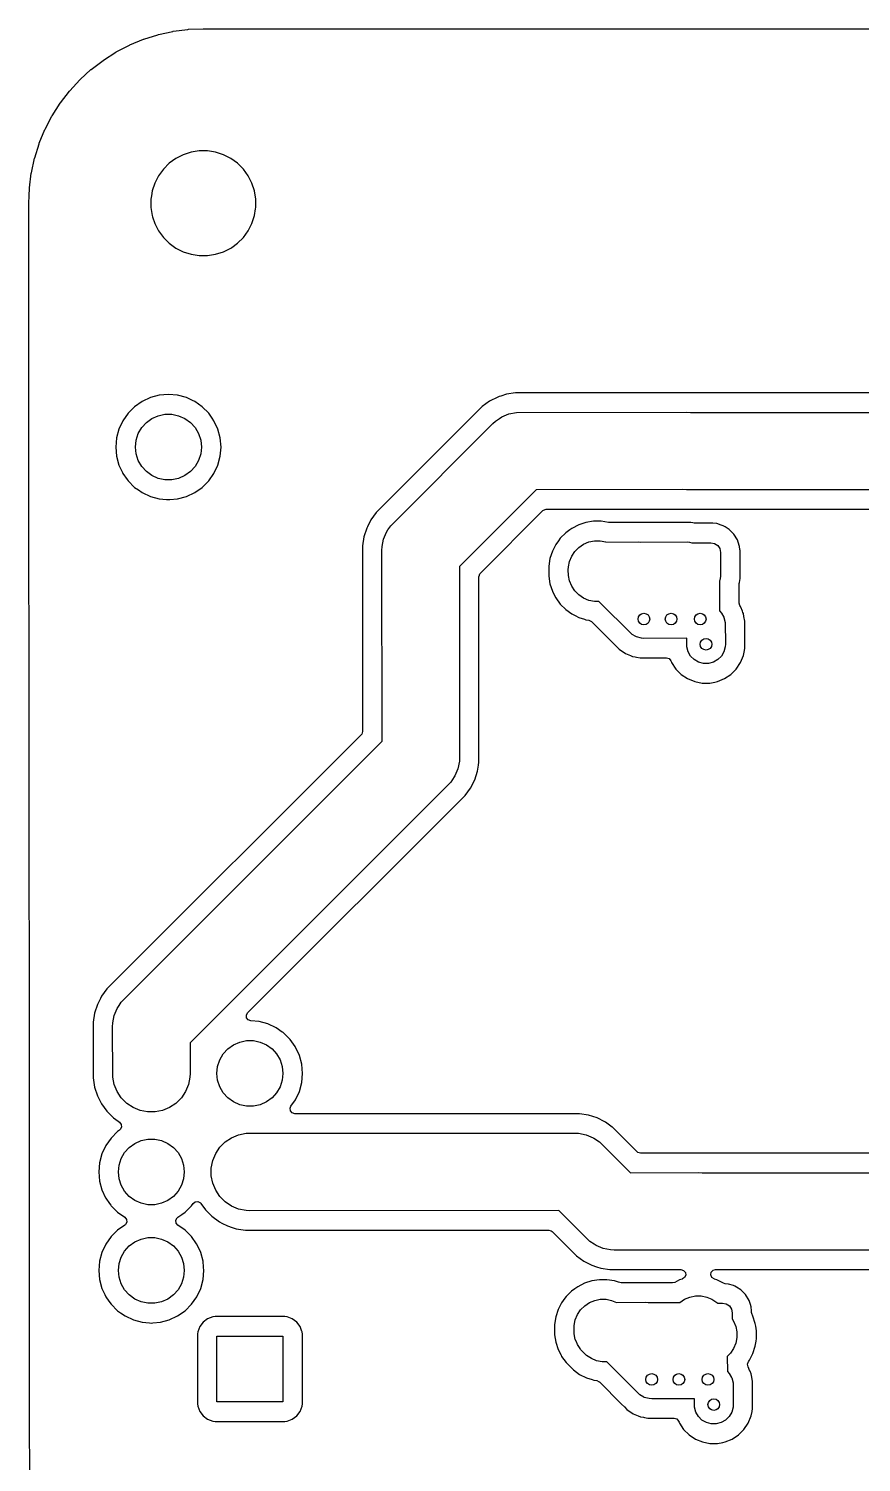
# Model space of a CAD drawing. Extents: x 40 to 347, y -158 to -43.
# Drawn here: x 203.1 to 224.55, y -138.61 to -101.65 of the extents above; entities that cross this region are included whole.
import ezdxf

# ---------------------------------------------------------------- set-up
doc = ezdxf.new("R2010")
doc.units = 0
doc.layers.add('BLACK', color=7, linetype='CONTINUOUS')

msp = doc.modelspace()

# ---------------------------------------------------------------- linework, layer by layer
at = {"layer": 'BLACK', "linetype": 'CONTINUOUS'}
for p, q in [((205.703412, -102.070003), (206.056095, -101.923917)), ((206.056095, -101.923917), (206.066227, -101.92023)), ((206.066227, -101.92023), (206.430295, -101.80544)), ((206.430295, -101.80544), (206.440709, -101.802649)), ((206.440709, -101.802649), (206.813405, -101.720025)), ((206.813405, -101.720025), (206.824025, -101.718152)), ((206.824025, -101.718152), (207.202495, -101.668326)), ((207.202495, -101.668326), (207.213227, -101.667386)), ((207.213227, -101.667386), (207.597304, -101.650617)), ((207.597304, -101.650617), (207.602681, -101.6505)), ((207.602681, -101.6505), (342.490236, -101.686013)), ((205.023744, -102.461325), (205.3457, -102.256217)), ((205.3457, -102.256217), (205.355045, -102.250822)), ((205.355045, -102.250822), (205.693638, -102.074561)), ((205.693638, -102.074561), (205.703412, -102.070003)), ((204.422352, -102.964726), (204.703791, -102.706834)), ((204.703791, -102.706834), (204.71206, -102.699896)), ((204.71206, -102.699896), (205.014905, -102.467515)), ((205.014905, -102.467515), (205.023744, -102.461325)), ((204.156834, -103.253791), (204.414726, -102.972352)), ((204.414726, -102.972352), (204.422352, -102.964726)), ((203.917515, -103.564905), (204.149896, -103.26206)), ((204.149896, -103.26206), (204.156834, -103.253791)), ((203.706217, -103.8957), (203.911325, -103.573744)), ((203.911325, -103.573744), (203.917515, -103.564905)), ((203.524561, -104.243638), (203.700822, -103.905045)), ((203.700822, -103.905045), (203.706217, -103.8957)), ((203.373917, -104.606095), (203.520003, -104.253412)), ((203.520003, -104.253412), (203.524561, -104.243638)), ((203.25544, -104.980295), (203.37023, -104.616227)), ((203.37023, -104.616227), (203.373917, -104.606095)), ((207.081585, -104.898444), (206.892179, -104.994951)), ((207.28376, -104.832753), (207.081585, -104.898444)), ((207.445042, -104.807208), (207.28376, -104.832753)), ((207.493713, -104.7995), (207.445042, -104.807208)), ((207.706287, -104.7995), (207.493713, -104.7995)), ((207.754957, -104.807208), (207.706287, -104.7995)), ((207.91624, -104.832753), (207.754957, -104.807208)), ((207.916241, -104.832753), (207.91624, -104.832753)), ((207.916243, -104.832754), (207.916241, -104.832753)), ((208.118412, -104.898443), (207.916243, -104.832754)), ((208.118413, -104.898443), (208.118412, -104.898443)), ((208.118414, -104.898444), (208.118413, -104.898443)), ((208.30782, -104.994951), (208.118414, -104.898444)), ((203.170025, -105.363405), (203.252649, -104.990709)), ((203.252649, -104.990709), (203.25544, -104.980295)), ((206.56989, -105.270213), (206.444951, -105.442179)), ((206.720213, -105.11989), (206.56989, -105.270213)), ((206.892179, -104.994951), (206.720213, -105.11989)), ((208.479786, -105.11989), (208.30782, -104.994951)), ((208.630109, -105.270213), (208.479786, -105.11989)), ((208.755048, -105.442179), (208.630109, -105.270213)), ((203.118326, -105.752495), (203.168152, -105.374025)), ((203.168152, -105.374025), (203.170025, -105.363405)), ((206.348444, -105.631585), (206.282753, -105.83376)), ((206.444951, -105.442179), (206.348444, -105.631585)), ((208.755049, -105.442181), (208.755048, -105.442179)), ((208.755051, -105.442184), (208.755049, -105.442181)), ((208.851557, -105.631588), (208.755051, -105.442184)), ((208.917246, -105.833757), (208.851557, -105.631588)), ((203.10062, -106.147245), (203.108881, -105.958034)), ((203.108881, -105.958034), (203.117386, -105.763226)), ((203.117386, -105.763226), (203.118326, -105.752495)), ((206.26307, -105.958034), (206.2495, -106.043713)), ((206.2495, -106.043713), (206.2495, -106.256287)), ((206.282753, -105.83376), (206.26307, -105.958034)), ((208.9505, -106.043713), (208.917246, -105.833757)), ((208.9505, -106.256287), (208.9505, -106.043713)), ((203.100502, -106.152744), (203.10062, -106.147245)), ((203.10058, -106.256287), (203.100502, -106.152744)), ((203.105255, -112.435), (203.10058, -106.256287)), ((206.2495, -106.256287), (206.282754, -106.466243)), ((208.917246, -106.466243), (208.944872, -106.291821)), ((208.944872, -106.291821), (208.9505, -106.256287)), ((206.282754, -106.466243), (206.294298, -106.501773)), ((206.294298, -106.501773), (206.348444, -106.668414)), ((206.348444, -106.668414), (206.444951, -106.85782)), ((208.755051, -106.857816), (208.851557, -106.668412)), ((208.851557, -106.668412), (208.917246, -106.466243)), ((206.444951, -106.85782), (206.56989, -107.029786)), ((206.56989, -107.029786), (206.720213, -107.180109)), ((208.479792, -107.180104), (208.630104, -107.029792)), ((208.630104, -107.029792), (208.630106, -107.029788)), ((208.630106, -107.029788), (208.630109, -107.029786)), ((208.630109, -107.029786), (208.755048, -106.85782)), ((208.755047, -106.85782), (208.755051, -106.857816)), ((208.755048, -106.85782), (208.755047, -106.85782)), ((206.720213, -107.180109), (206.892179, -107.305048)), ((206.892179, -107.305048), (206.892181, -107.305049)), ((206.892181, -107.305049), (206.892184, -107.305051)), ((206.892184, -107.305051), (207.081588, -107.401557)), ((207.081588, -107.401557), (207.283757, -107.467246)), ((207.283757, -107.467246), (207.493713, -107.5005)), ((207.493713, -107.5005), (207.493714, -107.5005)), ((207.493714, -107.5005), (207.706286, -107.5005)), ((207.706286, -107.5005), (207.706287, -107.5005)), ((207.706287, -107.5005), (207.916243, -107.467246)), ((207.916243, -107.467246), (208.118412, -107.401557)), ((208.118412, -107.401557), (208.307816, -107.305051)), ((208.307816, -107.305051), (208.329789, -107.289086)), ((208.329789, -107.289086), (208.479786, -107.180109)), ((208.479786, -107.180109), (208.479788, -107.180106)), ((208.479788, -107.180106), (208.479792, -107.180104)), ((206.236335, -111.161098), (206.022171, -111.260964)), ((206.236344, -111.161094), (206.236335, -111.161098)), ((206.464586, -111.099938), (206.236344, -111.161094)), ((206.464596, -111.099936), (206.464586, -111.099938)), ((206.699999, -111.079341), (206.464596, -111.099936)), ((206.700001, -111.079341), (206.699999, -111.079341)), ((206.935403, -111.099936), (206.700001, -111.079341)), ((206.935413, -111.099938), (206.935403, -111.099936)), ((207.163655, -111.161094), (206.935413, -111.099938)), ((207.163659, -111.161096), (207.163655, -111.161094)), ((207.163663, -111.161097), (207.163659, -111.161096)), ((207.319122, -111.233589), (207.163663, -111.161097)), ((207.37783, -111.260965), (207.319122, -111.233589)), ((215.186507, -111.146932), (214.976065, -111.254157)), ((215.186513, -111.146929), (215.186507, -111.146932)), ((215.223227, -111.135001), (215.186513, -111.146929)), ((215.223228, -111.135001), (215.223227, -111.135001)), ((215.260234, -111.122976), (215.223228, -111.135001)), ((215.411131, -111.073946), (215.260234, -111.122976)), ((215.644403, -111.037), (215.411131, -111.073946)), ((240.640434, -111.037), (215.644403, -111.037)), ((205.661505, -111.563597), (205.525965, -111.757169)), ((205.828597, -111.396505), (205.661505, -111.563597)), ((206.022169, -111.260965), (205.828597, -111.396505)), ((206.022171, -111.260964), (206.022169, -111.260965)), ((206.437336, -111.626602), (206.611151, -111.589656)), ((206.611151, -111.589656), (206.788849, -111.589656)), ((206.788849, -111.589656), (206.962664, -111.626602)), ((207.377834, -111.260967), (207.37783, -111.260965)), ((207.571395, -111.396501), (207.377834, -111.260967)), ((207.571402, -111.396506), (207.571395, -111.396501)), ((207.738494, -111.563597), (207.571402, -111.396506)), ((207.828045, -111.691489), (207.738494, -111.563597)), ((214.784988, -111.392984), (212.055484, -114.122488)), ((214.976065, -111.254157), (214.784988, -111.392984)), ((215.291103, -111.655579), (215.472215, -111.58056)), ((215.472215, -111.58056), (215.664483, -111.542315)), ((215.664483, -111.542315), (220.05, -111.5375)), ((220.05, -111.5375), (220.147121, -111.54227)), ((220.147121, -111.54227), (240.886614, -111.537593)), ((205.426094, -111.971344), (205.364938, -112.199586)), ((205.426098, -111.971335), (205.426094, -111.971344)), ((205.525964, -111.757171), (205.426098, -111.971335)), ((205.525965, -111.757169), (205.525964, -111.757171)), ((205.923486, -112.089274), (206.012336, -111.935383)), ((206.012336, -111.935383), (206.131239, -111.803327)), ((206.131239, -111.803327), (206.275, -111.698878)), ((206.275, -111.698878), (206.437336, -111.626602)), ((206.962664, -111.626602), (207.125, -111.698878)), ((207.125, -111.698878), (207.268761, -111.803327)), ((207.268761, -111.803327), (207.387664, -111.935383)), ((207.387664, -111.935383), (207.476514, -112.089274)), ((207.874035, -111.757171), (207.828045, -111.691489)), ((207.973903, -111.971337), (207.874035, -111.757171)), ((208.035063, -112.199592), (207.973903, -111.971337)), ((212.426989, -114.465606), (215.055393, -111.830393)), ((215.055393, -111.830393), (215.128106, -111.76449)), ((215.128106, -111.76449), (215.227531, -111.698057)), ((215.227531, -111.698057), (215.291103, -111.655579)), ((205.364936, -112.199596), (205.344341, -112.434999)), ((205.364938, -112.199586), (205.364936, -112.199596)), ((205.85, -112.435), (205.868575, -112.258275)), ((205.868575, -112.258275), (205.923486, -112.089274)), ((207.476514, -112.089274), (207.531425, -112.258275)), ((207.531425, -112.258275), (207.55, -112.435)), ((208.055659, -112.435), (208.035063, -112.199592)), ((203.11756, -128.698097), (203.105255, -112.435)), ((205.344341, -112.434999), (205.344341, -112.435)), ((205.344341, -112.435), (205.364936, -112.670403)), ((205.364936, -112.670403), (205.364938, -112.670413)), ((205.364938, -112.670413), (205.426094, -112.898655)), ((205.868575, -112.611725), (205.85, -112.435)), ((205.923486, -112.780726), (205.868575, -112.611725)), ((207.531425, -112.611725), (207.476514, -112.780726)), ((207.55, -112.435), (207.531425, -112.611725)), ((207.973903, -112.898663), (208.035063, -112.670408)), ((208.035063, -112.670408), (208.055659, -112.435)), ((205.426094, -112.898655), (205.426096, -112.898659)), ((205.426096, -112.898659), (205.426097, -112.898663)), ((205.426097, -112.898663), (205.513959, -113.087084)), ((206.012336, -112.934617), (205.923486, -112.780726)), ((206.131239, -113.066673), (206.012336, -112.934617)), ((206.275, -113.171122), (206.131239, -113.066673)), ((207.268761, -113.066673), (207.125, -113.171122)), ((207.387664, -112.934617), (207.268761, -113.066673)), ((207.476514, -112.780726), (207.387664, -112.934617)), ((207.874035, -113.11283), (207.973903, -112.898663)), ((205.513959, -113.087084), (205.525965, -113.11283)), ((205.525965, -113.11283), (205.525967, -113.112834)), ((205.525967, -113.112834), (205.634281, -113.267521)), ((205.634281, -113.267521), (205.661505, -113.306401)), ((205.661505, -113.306401), (205.828599, -113.473495)), ((206.437336, -113.243398), (206.275, -113.171122)), ((206.611151, -113.280344), (206.437336, -113.243398)), ((206.788849, -113.280344), (206.611151, -113.280344)), ((206.962664, -113.243398), (206.788849, -113.280344)), ((207.125, -113.171122), (206.962664, -113.243398)), ((207.571401, -113.473495), (207.738495, -113.306401)), ((207.738495, -113.306401), (207.874035, -113.11283)), ((205.828599, -113.473495), (205.925384, -113.541265)), ((205.925384, -113.541265), (206.022165, -113.609032)), ((206.022165, -113.609032), (206.022167, -113.609033)), ((206.022167, -113.609033), (206.02217, -113.609035)), ((206.02217, -113.609035), (206.236337, -113.708903)), ((206.236337, -113.708903), (206.464592, -113.770063)), ((206.464592, -113.770063), (206.652918, -113.786539)), ((206.652918, -113.786539), (206.699999, -113.790659)), ((206.699999, -113.790659), (206.7, -113.790659)), ((206.7, -113.790659), (206.700001, -113.790659)), ((206.700001, -113.790659), (206.739234, -113.787226)), ((206.739234, -113.787226), (206.935408, -113.770063)), ((206.935408, -113.770063), (207.163663, -113.708903)), ((207.163663, -113.708903), (207.37783, -113.609035)), ((207.37783, -113.609035), (207.571401, -113.473495)), ((216.171296, -113.537051), (214.195641, -115.517824)), ((219.956268, -113.532895), (216.171296, -113.537051)), ((220.05, -113.5375), (219.956268, -113.532895)), ((241.398017, -113.532685), (220.05, -113.5375)), ((212.055484, -114.122488), (211.916657, -114.313565)), ((214.736819, -115.685208), (216.347708, -114.074319)), ((216.347708, -114.074319), (216.409031, -114.040834)), ((216.409031, -114.040834), (216.435389, -114.038)), ((216.435389, -114.038), (219.931908, -114.038)), ((219.931908, -114.038), (227.745111, -114.038)), ((211.809433, -114.524003), (211.736446, -114.748631)), ((211.827805, -114.487949), (211.809433, -114.524003)), ((211.916657, -114.313565), (211.827805, -114.487949)), ((212.355479, -114.57263), (212.426989, -114.465606)), ((217.094594, -114.530476), (217.037905, -114.571664)), ((217.26997, -114.441117), (217.094594, -114.530476)), ((217.457173, -114.38029), (217.26997, -114.441117)), ((217.651578, -114.3495), (217.457173, -114.38029)), ((217.651583, -114.3495), (217.651578, -114.3495)), ((217.848417, -114.3495), (217.651583, -114.3495)), ((217.848422, -114.3495), (217.848417, -114.3495)), ((218.036088, -114.379223), (217.848422, -114.3495)), ((218.055486, -114.38075), (218.036088, -114.379223)), ((218.898541, -114.38075), (218.055486, -114.38075)), ((220.161041, -114.38075), (218.898541, -114.38075)), ((220.161042, -114.38075), (220.161041, -114.38075)), ((220.206725, -114.389837), (220.161042, -114.38075)), ((220.243324, -114.397117), (220.206725, -114.389837)), ((220.267515, -114.3995), (220.243324, -114.397117)), ((220.725009, -114.3995), (220.267515, -114.3995)), ((220.725016, -114.3995), (220.725009, -114.3995)), ((220.827795, -114.41), (220.725016, -114.3995)), ((220.827797, -114.410001), (220.827795, -114.41)), ((220.941133, -114.447557), (220.827797, -114.410001)), ((220.994331, -114.465185), (220.941133, -114.447557)), ((220.994336, -114.465187), (220.994331, -114.465185)), ((221.043308, -114.495393), (220.994336, -114.465187)), ((221.143656, -114.557288), (221.043308, -114.495393)), ((221.267712, -114.681344), (221.143656, -114.557288)), ((211.736446, -114.748631), (211.6995, -114.981902)), ((212.204815, -115.001983), (212.24306, -114.809715)), ((212.24306, -114.809715), (212.318079, -114.628603)), ((212.318079, -114.628603), (212.355479, -114.57263)), ((216.749205, -114.849998), (216.680476, -114.944594)), ((216.796172, -114.785354), (216.749205, -114.849998)), ((216.796174, -114.785352), (216.796172, -114.785354)), ((216.935351, -114.646174), (216.796174, -114.785351)), ((216.796174, -114.785351), (216.796174, -114.785352)), ((216.935352, -114.646174), (216.935351, -114.646174)), ((216.935354, -114.646172), (216.935352, -114.646174)), ((217.037905, -114.571664), (216.935354, -114.646172)), ((217.396452, -114.938559), (217.532286, -114.882295)), ((217.532286, -114.882295), (217.676487, -114.853611)), ((217.676487, -114.853611), (217.823513, -114.853611)), ((217.823513, -114.853611), (217.967714, -114.882295)), ((217.967714, -114.882295), (217.972851, -114.884422)), ((217.972851, -114.884422), (218.8, -114.88125)), ((218.8, -114.88125), (218.859147, -114.885127)), ((218.859147, -114.885127), (220.0625, -114.88125)), ((220.0625, -114.88125), (220.127763, -114.885528)), ((220.127763, -114.885528), (220.181774, -114.9)), ((220.181774, -114.9), (220.675, -114.9)), ((220.675, -114.9), (220.770671, -114.91903)), ((220.770671, -114.91903), (220.851777, -114.973223)), ((221.359814, -114.830666), (221.267712, -114.681344)), ((221.405989, -114.970012), (221.359814, -114.830666)), ((211.6995, -114.981902), (211.6995, -119.76503)), ((212.2, -115.1), (212.204815, -115.001983)), ((212.204357, -120.019627), (212.2, -115.1)), ((216.591117, -115.11997), (216.53029, -115.307173)), ((216.680476, -114.944594), (216.591117, -115.11997)), ((217.032295, -115.382286), (217.088559, -115.246452)), ((217.088559, -115.246452), (217.170242, -115.124205)), ((217.170242, -115.124205), (217.274205, -115.020242)), ((217.274205, -115.020242), (217.396452, -114.938559)), ((220.851777, -114.973223), (220.90597, -115.054329)), ((220.90597, -115.054329), (220.925, -115.15)), ((220.925, -115.15), (220.925, -115.775)), ((221.414998, -114.9972), (221.405989, -114.970012)), ((221.414999, -114.997203), (221.414998, -114.9972)), ((221.422981, -115.075347), (221.414999, -114.997203)), ((221.425499, -115.099992), (221.422981, -115.075347)), ((221.4255, -115.825009), (221.425499, -115.099992)), ((214.195641, -115.517824), (214.2, -120.437919)), ((216.53029, -115.307173), (216.4995, -115.501577)), ((216.4995, -115.501577), (216.4995, -115.767172)), ((217, -115.6), (217.003611, -115.526487)), ((217.003611, -115.742263), (217, -115.6)), ((217.003611, -115.526487), (217.032295, -115.382286)), ((214.7005, -115.772889), (214.702179, -115.767172)), ((214.7005, -120.556016), (214.7005, -115.772889)), ((214.702179, -115.767172), (214.720185, -115.70585)), ((214.720185, -115.70585), (214.736819, -115.685208)), ((216.4995, -115.767172), (216.53029, -115.961576)), ((216.53029, -115.961576), (216.591117, -116.148779)), ((217.032295, -115.886464), (217.003611, -115.742263)), ((217.088559, -116.022298), (217.032295, -115.886464)), ((217.170242, -116.144545), (217.088559, -116.022298)), ((220.90597, -115.870671), (220.896536, -115.884789)), ((220.896536, -115.884789), (220.899268, -116.661042)), ((220.925, -115.775), (220.90597, -115.870671)), ((221.4005, -115.991561), (221.406794, -115.952557)), ((221.4005, -116.453145), (221.4005, -115.991561)), ((221.406794, -115.952557), (221.414999, -115.927797)), ((221.414999, -115.927797), (221.4255, -115.825009)), ((216.591117, -116.148779), (216.675797, -116.314972)), ((216.675797, -116.314972), (216.680476, -116.324155)), ((216.680476, -116.324155), (216.796172, -116.483396)), ((217.274205, -116.248508), (217.170242, -116.144545)), ((217.396452, -116.330191), (217.274205, -116.248508)), ((217.532286, -116.386455), (217.396452, -116.330191)), ((217.676487, -116.415139), (217.532286, -116.386455)), ((216.796172, -116.483396), (216.935354, -116.622578)), ((216.935354, -116.622578), (217.094595, -116.738274)), ((217.094595, -116.738274), (217.177455, -116.780493)), ((217.791195, -116.415139), (217.676487, -116.415139)), ((218.645412, -117.26522), (217.791195, -116.415139)), ((220.899268, -116.661042), (220.903553, -116.665197)), ((220.903553, -116.665197), (220.946668, -116.71436)), ((220.946668, -116.71436), (220.946677, -116.714369)), ((220.946677, -116.714369), (221.008093, -116.820745)), ((221.40052, -116.455357), (221.4005, -116.453145)), ((221.421396, -116.522034), (221.40052, -116.455357)), ((221.436632, -116.544836), (221.421396, -116.522034)), ((221.44271, -116.55951), (221.436632, -116.544836)), ((221.485577, -116.662999), (221.44271, -116.55951)), ((221.499966, -116.697737), (221.485577, -116.662999)), ((221.512051, -116.726914), (221.499966, -116.697737)), ((221.527043, -116.802284), (221.512051, -116.726914)), ((217.177455, -116.780493), (217.26997, -116.827632)), ((217.26997, -116.827632), (217.269972, -116.827632)), ((217.269972, -116.827632), (217.269975, -116.827634)), ((217.269975, -116.827634), (217.415684, -116.874978)), ((217.415684, -116.874978), (217.457174, -116.888459)), ((217.457174, -116.888459), (217.533364, -116.900526)), ((217.533364, -116.900526), (217.596499, -116.930455)), ((217.596499, -116.930455), (217.601647, -116.935317)), ((217.601647, -116.935317), (218.17286, -117.506531)), ((221.008093, -116.820745), (221.01194, -116.827408)), ((221.01194, -116.827408), (221.045723, -116.953487)), ((221.045723, -116.953487), (221.045723, -116.953619)), ((221.045723, -116.953619), (221.05, -117.51875)), ((221.527043, -116.802285), (221.527043, -116.802284)), ((221.5505, -116.920206), (221.527043, -116.802285)), ((221.5505, -117.617293), (221.5505, -116.920206)), ((218.17286, -117.506531), (218.172861, -117.506532)), ((218.172861, -117.506532), (218.243321, -117.576992)), ((218.645619, -117.265427), (218.645412, -117.26522)), ((218.7422, -117.321188), (218.645619, -117.265427)), ((218.758658, -117.33069), (218.7422, -117.321188)), ((218.884737, -117.364473), (218.758658, -117.33069)), ((218.884752, -117.364473), (218.884737, -117.364473)), ((218.95, -117.36875), (218.884752, -117.364473)), ((220.052625, -117.365636), (218.95, -117.36875)), ((220.054278, -117.584013), (220.052625, -117.365636)), ((218.243321, -117.576992), (218.312219, -117.64589)), ((218.312219, -117.64589), (218.476079, -117.755378)), ((218.476079, -117.755378), (218.476092, -117.755385)), ((218.476092, -117.755385), (218.604833, -117.808711)), ((218.604833, -117.808711), (218.655786, -117.829816)), ((218.655786, -117.829816), (218.658164, -117.830801)), ((218.658164, -117.830801), (218.727481, -117.844589)), ((218.727481, -117.844589), (218.758475, -117.850754)), ((218.758475, -117.850754), (218.851456, -117.86925)), ((218.851456, -117.86925), (218.851459, -117.86925)), ((218.851459, -117.86925), (218.85146, -117.86925)), ((218.85146, -117.86925), (219.04854, -117.86925)), ((219.04854, -117.86925), (219.529395, -117.86925)), ((219.529395, -117.86925), (219.596434, -117.888935)), ((220.08806, -117.710092), (220.054278, -117.584013)), ((220.153323, -117.823131), (220.08806, -117.710092)), ((220.245619, -117.915427), (220.153323, -117.823131)), ((220.946677, -117.823131), (220.854381, -117.915427)), ((221.01194, -117.710092), (220.946677, -117.823131)), ((221.045722, -117.584013), (221.01194, -117.710092)), ((221.05, -117.51875), (221.045722, -117.584013)), ((221.436632, -117.992664), (221.512051, -117.810585)), ((221.512051, -117.810585), (221.537884, -117.680714)), ((221.537884, -117.680714), (221.5505, -117.617293)), ((219.596434, -117.888935), (219.642189, -117.941739)), ((219.642189, -117.941739), (219.643939, -117.945759)), ((219.643939, -117.945759), (219.659756, -117.983943)), ((219.659756, -117.983943), (219.663367, -117.992662)), ((219.663367, -117.992662), (219.663371, -117.992669)), ((219.663371, -117.992669), (219.77286, -118.156532)), ((219.77286, -118.156532), (219.912214, -118.295886)), ((220.358658, -117.98069), (220.245619, -117.915427)), ((220.484737, -118.014472), (220.358658, -117.98069)), ((220.615263, -118.014472), (220.484737, -118.014472)), ((220.741342, -117.98069), (220.615263, -118.014472)), ((220.854381, -117.915427), (220.741342, -117.98069)), ((221.187782, -118.295889), (221.327139, -118.156532)), ((221.327139, -118.156532), (221.436632, -117.992664)), ((219.912214, -118.295886), (219.912218, -118.295889)), ((219.912218, -118.295889), (220.076079, -118.405378)), ((220.076079, -118.405378), (220.076092, -118.405385)), ((220.076092, -118.405385), (220.25816, -118.480799)), ((220.25816, -118.480799), (220.258165, -118.480801)), ((220.258165, -118.480801), (220.258169, -118.480801)), ((220.258169, -118.480801), (220.25817, -118.480802)), ((220.25817, -118.480802), (220.451456, -118.51925)), ((220.451456, -118.51925), (220.451459, -118.51925)), ((220.451459, -118.51925), (220.648543, -118.51925)), ((220.648543, -118.51925), (220.778582, -118.493382)), ((220.778582, -118.493382), (220.841835, -118.480801)), ((220.841835, -118.480801), (221.023914, -118.405382)), ((221.023914, -118.405382), (221.187782, -118.295889)), ((211.663181, -119.852711), (205.115485, -126.400406)), ((205.486989, -126.743525), (212.204357, -120.019627)), ((211.679815, -119.832069), (211.663181, -119.852711)), ((211.6995, -119.76503), (211.679815, -119.832069)), ((214.2, -120.437919), (214.195185, -120.535936)), ((214.15694, -120.728204), (214.081921, -120.909316)), ((214.195185, -120.535936), (214.15694, -120.728204)), ((214.590568, -121.013911), (214.663553, -120.789288)), ((214.663553, -120.789288), (214.687832, -120.635994)), ((214.687832, -120.635994), (214.7005, -120.556016)), ((213.97301, -121.072313), (207.257091, -127.794759)), ((214.063775, -120.936473), (213.97301, -121.072313)), ((214.081921, -120.909316), (214.063775, -120.936473)), ((214.483343, -121.224353), (214.590568, -121.013911)), ((208.744905, -127.015039), (214.344517, -121.415429)), ((214.344517, -121.415429), (214.483343, -121.224353)), ((204.946588, -126.650499), (204.869433, -126.801922)), ((204.976657, -126.591484), (204.946588, -126.650499)), ((205.115484, -126.400407), (204.976657, -126.591484)), ((205.115485, -126.400406), (205.115484, -126.400407)), ((205.430143, -126.828603), (205.486989, -126.743525)), ((204.796446, -127.02655), (204.7595, -127.259821)), ((204.869433, -126.801922), (204.796446, -127.02655)), ((205.264815, -127.279902), (205.30306, -127.087634)), ((205.30306, -127.087634), (205.378079, -126.906522)), ((205.378079, -126.906522), (205.430143, -126.828603)), ((208.711855, -127.07444), (208.744905, -127.015039)), ((208.715733, -127.144202), (208.711855, -127.07444)), ((204.7595, -127.259821), (204.7595, -128.698097)), ((205.26, -127.377919), (205.264815, -127.279902)), ((205.264815, -128.678017), (205.26, -127.377919)), ((208.756711, -127.200793), (208.715733, -127.144202)), ((208.82178, -127.226246), (208.756711, -127.200793)), ((209.035403, -127.244936), (208.82178, -127.226246)), ((209.035413, -127.244938), (209.035403, -127.244936)), ((209.263655, -127.306094), (209.035413, -127.244938)), ((209.263659, -127.306096), (209.263655, -127.306094)), ((209.263663, -127.306097), (209.263659, -127.306096)), ((209.47783, -127.405965), (209.263663, -127.306097)), ((209.477834, -127.405967), (209.47783, -127.405965)), ((209.632521, -127.514281), (209.477834, -127.405967)), ((207.257091, -127.794759), (207.26, -128.58)), ((208.231239, -127.948327), (208.375, -127.843878)), ((208.375, -127.843878), (208.537336, -127.771602)), ((208.537336, -127.771602), (208.711151, -127.734656)), ((208.711151, -127.734656), (208.888849, -127.734656)), ((208.888849, -127.734656), (209.062664, -127.771602)), ((209.062664, -127.771602), (209.225, -127.843878)), ((209.225, -127.843878), (209.368761, -127.948327)), ((209.654344, -127.529562), (209.632521, -127.514281)), ((209.671395, -127.541501), (209.654344, -127.529562)), ((209.671402, -127.541506), (209.671395, -127.541501)), ((209.838494, -127.708597), (209.671402, -127.541506)), ((209.965673, -127.890228), (209.838494, -127.708597)), ((207.968575, -128.403275), (208.023486, -128.234274)), ((208.023486, -128.234274), (208.112336, -128.080383)), ((208.112336, -128.080383), (208.231239, -127.948327)), ((209.368761, -127.948327), (209.487664, -128.080383)), ((209.487664, -128.080383), (209.576514, -128.234274)), ((209.576514, -128.234274), (209.631425, -128.403275)), ((209.974035, -127.902171), (209.965673, -127.890228)), ((210.073903, -128.116337), (209.974035, -127.902171)), ((210.135063, -128.344592), (210.073903, -128.116337)), ((207.26, -128.58), (207.255185, -128.678017)), ((207.95, -128.58), (207.968575, -128.403275)), ((207.968575, -128.756725), (207.95, -128.58)), ((209.631425, -128.403275), (209.65, -128.58)), ((209.65, -128.58), (209.631425, -128.756725)), ((210.155659, -128.58), (210.135063, -128.344592)), ((210.135063, -128.815408), (210.155659, -128.58)), ((203.123915, -137.09787), (203.11756, -128.698097)), ((204.7595, -128.698097), (204.796446, -128.931368)), ((204.796446, -128.931368), (204.869433, -129.155996)), ((205.30306, -128.870285), (205.264815, -128.678017)), ((205.378079, -129.051397), (205.30306, -128.870285)), ((207.21694, -128.870285), (207.141921, -129.051397)), ((207.255185, -128.678017), (207.21694, -128.870285)), ((208.023486, -128.925726), (207.968575, -128.756725)), ((208.112336, -129.079617), (208.023486, -128.925726)), ((209.576514, -128.925726), (209.487664, -129.079617)), ((209.631425, -128.756725), (209.576514, -128.925726)), ((210.073903, -129.043663), (210.135063, -128.815408)), ((204.869433, -129.155996), (204.976657, -129.366433)), ((205.48699, -129.214393), (205.378079, -129.051397)), ((205.625607, -129.35301), (205.48699, -129.214393)), ((207.03301, -129.214393), (206.894393, -129.35301)), ((207.141921, -129.051397), (207.03301, -129.214393)), ((208.231239, -129.211673), (208.112336, -129.079617)), ((208.375, -129.316122), (208.231239, -129.211673)), ((208.537336, -129.388398), (208.375, -129.316122)), ((209.225, -129.316122), (209.062664, -129.388398)), ((209.368761, -129.211673), (209.225, -129.316122)), ((209.487664, -129.079617), (209.368761, -129.211673)), ((209.857418, -129.424377), (209.974032, -129.257834)), ((209.974031, -129.257834), (209.974035, -129.25783)), ((209.974032, -129.257834), (209.974031, -129.257834)), ((209.974035, -129.25783), (210.073903, -129.043663)), ((204.976657, -129.366433), (205.115483, -129.55751)), ((205.115483, -129.55751), (205.28249, -129.724517)), ((205.788603, -129.461921), (205.625607, -129.35301)), ((205.969715, -129.53694), (205.788603, -129.461921)), ((206.161983, -129.575185), (205.969715, -129.53694)), ((206.358017, -129.575185), (206.161983, -129.575185)), ((206.550285, -129.53694), (206.358017, -129.575185)), ((206.731397, -129.461921), (206.550285, -129.53694)), ((206.894393, -129.35301), (206.731397, -129.461921)), ((208.711151, -129.425344), (208.537336, -129.388398)), ((208.888849, -129.425344), (208.711151, -129.425344)), ((209.062664, -129.388398), (208.888849, -129.425344)), ((209.836255, -129.477853), (209.857418, -129.424377)), ((209.846199, -129.547011), (209.836255, -129.477853)), ((209.891954, -129.599815), (209.846199, -129.547011)), ((209.958993, -129.6195), (209.891954, -129.599815)), ((217.288092, -129.6195), (209.958993, -129.6195)), ((217.288097, -129.6195), (217.288092, -129.6195)), ((217.521368, -129.656446), (217.288097, -129.6195)), ((217.745996, -129.729433), (217.521368, -129.656446)), ((205.388594, -130.081508), (205.221505, -130.248597)), ((205.28249, -129.724517), (205.405983, -129.81424)), ((205.442373, -130.043852), (205.388594, -130.081508)), ((205.405983, -129.81424), (205.444135, -129.841959)), ((205.460173, -130.028698), (205.442373, -130.043852)), ((205.444135, -129.841959), (205.4868, -129.897289)), ((205.492779, -129.966903), (205.460173, -130.028698)), ((205.4868, -129.897289), (205.492779, -129.966903)), ((217.944611, -129.830633), (217.745996, -129.729433)), ((217.956434, -129.836657), (217.944611, -129.830633)), ((218.1357, -129.966903), (217.956434, -129.836657)), ((218.147511, -129.975484), (218.1357, -129.966903)), ((218.772708, -130.600681), (218.147511, -129.975484)), ((205.085964, -130.442171), (204.986098, -130.656335)), ((205.085965, -130.442169), (205.085964, -130.442171)), ((205.221505, -130.248597), (205.085965, -130.442169)), ((205.691239, -130.488327), (205.835, -130.383878)), ((205.835, -130.383878), (205.997336, -130.311602)), ((205.997336, -130.311602), (206.171151, -130.274656)), ((206.171151, -130.274656), (206.348849, -130.274656)), ((206.348849, -130.274656), (206.522664, -130.311602)), ((206.522664, -130.311602), (206.685, -130.383878)), ((206.685, -130.383878), (206.828761, -130.488327)), ((208.02699, -130.485607), (208.165607, -130.34699)), ((208.165607, -130.34699), (208.328603, -130.238079)), ((208.328603, -130.238079), (208.509715, -130.16306)), ((208.509715, -130.16306), (208.701983, -130.124815)), ((208.701983, -130.124815), (217.17, -130.12)), ((217.17, -130.12), (217.268017, -130.124815)), ((217.268017, -130.124815), (217.460285, -130.16306)), ((217.460285, -130.16306), (217.641397, -130.238079)), ((217.641397, -130.238079), (217.657138, -130.248597)), ((217.657138, -130.248597), (217.804394, -130.346989)), ((217.804394, -130.346989), (218.605415, -131.141216)), ((204.986094, -130.656344), (204.924938, -130.884586)), ((204.986098, -130.656335), (204.986094, -130.656344)), ((205.428575, -130.943275), (205.483486, -130.774274)), ((205.483486, -130.774274), (205.572336, -130.620383)), ((205.572336, -130.620383), (205.691239, -130.488327)), ((206.828761, -130.488327), (206.947664, -130.620383)), ((206.947664, -130.620383), (207.036514, -130.774274)), ((207.036514, -130.774274), (207.091425, -130.943275)), ((207.84306, -130.829715), (207.918079, -130.648603)), ((207.918079, -130.648603), (208.02699, -130.485607)), ((218.79335, -130.617315), (218.772708, -130.600681)), ((218.860389, -130.637), (218.79335, -130.617315)), ((220.468092, -130.637), (218.860389, -130.637)), ((230.968092, -130.637), (220.468092, -130.637)), ((204.924936, -130.884596), (204.904341, -131.119999)), ((204.904341, -131.119999), (204.904341, -131.12)), ((204.904341, -131.12), (204.924936, -131.355403)), ((204.924938, -130.884586), (204.924936, -130.884596)), ((205.41, -131.12), (205.428575, -130.943275)), ((205.428575, -131.296725), (205.41, -131.12)), ((207.091425, -130.943275), (207.11, -131.12)), ((207.11, -131.12), (207.091425, -131.296725)), ((207.804815, -131.021983), (207.84306, -130.829715)), ((207.804815, -131.218017), (207.804815, -131.021983)), ((218.605415, -131.141216), (220.35, -131.1375)), ((220.35, -131.1375), (220.44622, -131.142226)), ((220.44622, -131.142226), (230.85, -131.1375)), ((204.924936, -131.355403), (204.924938, -131.355413)), ((204.924938, -131.355413), (204.986094, -131.583655)), ((205.483486, -131.465726), (205.428575, -131.296725)), ((205.572336, -131.619617), (205.483486, -131.465726)), ((207.036514, -131.465726), (206.947664, -131.619617)), ((207.091425, -131.296725), (207.036514, -131.465726)), ((207.84306, -131.410285), (207.804815, -131.218017)), ((207.918079, -131.591397), (207.84306, -131.410285)), ((204.986094, -131.583655), (204.986096, -131.583659)), ((204.986096, -131.583659), (204.986097, -131.583663)), ((204.986097, -131.583663), (205.080396, -131.785887)), ((205.080396, -131.785887), (205.085965, -131.79783)), ((205.085965, -131.79783), (205.085967, -131.797834)), ((205.085967, -131.797834), (205.183853, -131.937628)), ((205.691239, -131.751673), (205.572336, -131.619617)), ((205.835, -131.856122), (205.691239, -131.751673)), ((205.997336, -131.928398), (205.835, -131.856122)), ((206.171151, -131.965344), (205.997336, -131.928398)), ((206.522664, -131.928398), (206.348849, -131.965344)), ((206.685, -131.856122), (206.522664, -131.928398)), ((206.828761, -131.751673), (206.685, -131.856122)), ((206.947664, -131.619617), (206.828761, -131.751673)), ((207.336148, -131.937625), (207.390722, -131.894002)), ((207.390722, -131.894002), (207.460221, -131.886808)), ((207.460221, -131.886808), (207.522576, -131.91833)), ((207.522576, -131.91833), (207.538039, -131.935863)), ((208.02699, -131.754393), (207.918079, -131.591397)), ((208.165607, -131.89301), (208.02699, -131.754393)), ((208.328603, -132.001921), (208.165607, -131.89301)), ((205.183853, -131.937628), (205.213142, -131.979458)), ((205.213142, -131.979458), (205.221501, -131.991395)), ((205.221501, -131.991395), (205.221506, -131.991402)), ((205.221506, -131.991402), (205.388597, -132.158493)), ((205.388597, -132.158493), (205.388603, -132.158498)), ((205.388603, -132.158498), (205.574158, -132.288425)), ((205.574158, -132.288425), (205.617783, -132.343002)), ((206.348849, -131.965344), (206.171151, -131.965344)), ((206.926546, -132.305145), (206.945842, -132.288425)), ((206.945842, -132.288425), (207.044417, -132.219402)), ((207.044417, -132.219402), (207.131401, -132.158495)), ((207.131401, -132.158495), (207.298495, -131.991401)), ((207.298495, -131.991401), (207.336148, -131.937625)), ((207.538039, -131.935863), (207.655483, -132.09751)), ((207.655483, -132.09751), (207.82249, -132.264517)), ((207.82249, -132.264517), (208.013567, -132.403343)), ((208.509715, -132.07694), (208.328603, -132.001921)), ((208.701983, -132.115185), (208.509715, -132.07694)), ((208.8, -132.12), (208.701983, -132.115185)), ((216.75373, -132.115477), (208.8, -132.12)), ((217.137506, -132.495997), (216.75373, -132.115477)), ((205.388597, -132.621505), (205.221505, -132.788597)), ((205.574158, -132.491575), (205.388597, -132.621505)), ((205.593454, -132.474855), (205.574158, -132.491575)), ((205.624977, -132.4125), (205.593454, -132.474855)), ((205.617783, -132.343002), (205.624977, -132.4125)), ((206.895023, -132.3675), (206.926546, -132.305145)), ((206.902217, -132.436998), (206.895023, -132.3675)), ((206.945842, -132.491575), (206.902217, -132.436998)), ((207.131396, -132.621501), (206.945842, -132.491575)), ((207.131402, -132.621506), (207.131396, -132.621501)), ((207.298494, -132.788597), (207.131402, -132.621506)), ((208.013567, -132.403343), (208.079619, -132.436998)), ((208.079619, -132.436998), (208.224003, -132.510566)), ((208.224003, -132.510566), (208.224005, -132.510566)), ((208.224005, -132.510566), (208.224008, -132.510568)), ((208.224008, -132.510568), (208.344412, -132.549689)), ((208.344412, -132.549689), (208.448631, -132.583553)), ((208.448631, -132.583553), (208.681903, -132.6205)), ((208.681903, -132.6205), (208.681908, -132.6205)), ((208.681908, -132.6205), (216.497111, -132.6205)), ((216.497111, -132.6205), (216.56415, -132.640185)), ((216.56415, -132.640185), (216.584792, -132.656819)), ((216.584792, -132.656819), (216.755483, -132.82751)), ((217.192893, -132.557107), (217.137506, -132.495997)), ((217.553106, -132.91051), (217.192893, -132.557107)), ((205.085964, -132.982171), (204.986098, -133.196335)), ((205.085965, -132.982169), (205.085964, -132.982171)), ((205.221505, -132.788597), (205.085965, -132.982169)), ((205.572336, -133.160383), (205.691239, -133.028327)), ((205.691239, -133.028327), (205.835, -132.923878)), ((205.835, -132.923878), (205.997336, -132.851602)), ((205.997336, -132.851602), (206.171151, -132.814656)), ((206.171151, -132.814656), (206.348849, -132.814656)), ((206.348849, -132.814656), (206.522664, -132.851602)), ((206.522664, -132.851602), (206.685, -132.923878)), ((206.685, -132.923878), (206.828761, -133.028327)), ((206.828761, -133.028327), (206.947664, -133.160383)), ((207.426645, -132.971616), (207.298494, -132.788597)), ((207.434035, -132.982171), (207.426645, -132.971616)), ((207.533903, -133.196337), (207.434035, -132.982171)), ((216.755483, -132.82751), (217.20999, -133.282017)), ((217.665144, -132.985371), (217.553106, -132.91051)), ((217.716103, -133.019421), (217.665144, -132.985371)), ((217.897215, -133.09444), (217.716103, -133.019421)), ((204.986094, -133.196344), (204.924938, -133.424586)), ((204.986098, -133.196335), (204.986094, -133.196344)), ((205.428575, -133.483275), (205.483486, -133.314274)), ((205.483486, -133.314274), (205.572336, -133.160383)), ((206.947664, -133.160383), (207.036514, -133.314274)), ((207.036514, -133.314274), (207.091425, -133.483275)), ((207.595063, -133.424592), (207.533903, -133.196337)), ((217.20999, -133.282017), (217.401066, -133.420843)), ((218.089483, -133.132685), (217.897215, -133.09444)), ((218.1875, -133.1375), (218.089483, -133.132685)), ((220.260129, -133.133085), (218.1875, -133.1375)), ((220.35, -133.1375), (220.260129, -133.133085)), ((230.449132, -133.132911), (220.35, -133.1375)), ((204.924936, -133.424596), (204.904341, -133.659999)), ((204.904341, -133.659999), (204.904341, -133.66)), ((204.904341, -133.66), (204.924936, -133.895403)), ((204.924938, -133.424586), (204.924936, -133.424596)), ((205.41, -133.66), (205.428575, -133.483275)), ((205.428575, -133.836725), (205.41, -133.66)), ((207.091425, -133.483275), (207.11, -133.66)), ((207.11, -133.66), (207.091425, -133.836725)), ((207.608088, -133.573465), (207.595063, -133.424592)), ((207.595063, -133.895408), (207.615659, -133.66)), ((207.615456, -133.657685), (207.608088, -133.573465)), ((207.615659, -133.66), (207.615456, -133.657685)), ((217.401066, -133.420843), (217.556533, -133.500057)), ((217.556533, -133.500057), (217.611503, -133.528066)), ((217.611503, -133.528066), (217.611505, -133.528066)), ((217.611505, -133.528066), (217.611508, -133.528068)), ((217.611508, -133.528068), (217.731912, -133.567189)), ((217.731912, -133.567189), (217.836131, -133.601053)), ((217.836131, -133.601053), (218.069403, -133.638)), ((218.069403, -133.638), (218.069408, -133.638)), ((218.069408, -133.638), (219.904551, -133.638)), ((219.904551, -133.638), (219.97159, -133.657685)), ((219.97159, -133.657685), (220.017345, -133.710489)), ((220.017345, -133.710489), (220.027289, -133.779647)), ((220.672257, -133.776134), (220.684172, -133.707288)), ((220.699455, -133.840493), (220.672257, -133.776134)), ((220.684172, -133.707288), (220.731416, -133.655812)), ((220.731416, -133.655812), (220.795449, -133.638)), ((220.795449, -133.638), (230.26747, -133.638)), ((204.924936, -133.895403), (204.924938, -133.895413)), ((204.924938, -133.895413), (204.986094, -134.123655)), ((204.986094, -134.123655), (204.986096, -134.123659)), ((204.986096, -134.123659), (204.986097, -134.123663)), ((204.986097, -134.123663), (205.059569, -134.281223)), ((205.483486, -134.005726), (205.428575, -133.836725)), ((205.572336, -134.159617), (205.483486, -134.005726)), ((207.036514, -134.005726), (206.947664, -134.159617)), ((207.091425, -133.836725), (207.036514, -134.005726)), ((207.434035, -134.33783), (207.533903, -134.123663)), ((207.533903, -134.123663), (207.595063, -133.895408)), ((217.173815, -134.131901), (217.085354, -134.196172)), ((217.244594, -134.080476), (217.173815, -134.131901)), ((217.41997, -133.991117), (217.244594, -134.080476)), ((217.607173, -133.93029), (217.41997, -133.991117)), ((217.801578, -133.8995), (217.607173, -133.93029)), ((217.801583, -133.8995), (217.801578, -133.8995)), ((217.998417, -133.8995), (217.801583, -133.8995)), ((217.998422, -133.8995), (217.998417, -133.8995)), ((218.192826, -133.93029), (217.998422, -133.8995)), ((218.29907, -133.964812), (218.192826, -133.93029)), ((218.329444, -133.974681), (218.29907, -133.964812)), ((218.367762, -133.98075), (218.329444, -133.974681)), ((219.68882, -133.98075), (218.367762, -133.98075)), ((219.745115, -133.967235), (219.68882, -133.98075)), ((219.86997, -133.903617), (219.745115, -133.967235)), ((219.931993, -133.883465), (219.86997, -133.903617)), ((219.94287, -133.87993), (219.931993, -133.883465)), ((219.998264, -133.843203), (219.94287, -133.87993)), ((220.027289, -133.779647), (219.998264, -133.843203)), ((220.757129, -133.87993), (220.699455, -133.840493)), ((220.768007, -133.883465), (220.757129, -133.87993)), ((220.830029, -133.903617), (220.768007, -133.883465)), ((220.995859, -133.988112), (220.830029, -133.903617)), ((221.039551, -134.000985), (220.995859, -133.988112)), ((221.127794, -134.01), (221.039551, -134.000985)), ((221.127797, -134.010001), (221.127794, -134.01)), ((221.255045, -134.052167), (221.127797, -134.010001)), ((221.294331, -134.065185), (221.255045, -134.052167)), ((221.294336, -134.065187), (221.294331, -134.065185)), ((221.337643, -134.091899), (221.294336, -134.065187)), ((221.443656, -134.157288), (221.337643, -134.091899)), ((205.059569, -134.281223), (205.085965, -134.33783)), ((205.085965, -134.33783), (205.085967, -134.337834)), ((205.085967, -134.337834), (205.167381, -134.454104)), ((205.167381, -134.454104), (205.221505, -134.531401)), ((205.691239, -134.291673), (205.572336, -134.159617)), ((205.835, -134.396122), (205.691239, -134.291673)), ((205.997336, -134.468398), (205.835, -134.396122)), ((206.171151, -134.505344), (205.997336, -134.468398)), ((206.348849, -134.505344), (206.171151, -134.505344)), ((206.522664, -134.468398), (206.348849, -134.505344)), ((206.685, -134.396122), (206.522664, -134.468398)), ((206.828761, -134.291673), (206.685, -134.396122)), ((206.947664, -134.159617), (206.828761, -134.291673)), ((207.298495, -134.531401), (207.434035, -134.33783)), ((216.830476, -134.494594), (216.741117, -134.66997)), ((216.916241, -134.37655), (216.830476, -134.494594)), ((216.946172, -134.335354), (216.916241, -134.37655)), ((216.946174, -134.335352), (216.946172, -134.335354)), ((217.085351, -134.196174), (216.946174, -134.335351)), ((216.946174, -134.335351), (216.946174, -134.335352)), ((217.085352, -134.196174), (217.085351, -134.196174)), ((217.085354, -134.196172), (217.085352, -134.196174)), ((217.424205, -134.570242), (217.546452, -134.488559)), ((217.546452, -134.488559), (217.682286, -134.432295)), ((217.682286, -134.432295), (217.826487, -134.403611)), ((217.826487, -134.403611), (217.973513, -134.403611)), ((217.973513, -134.403611), (218.117714, -134.432295)), ((218.117714, -134.432295), (218.242913, -134.484154)), ((218.242913, -134.484154), (219, -134.48125)), ((219, -134.48125), (219.059147, -134.485127)), ((219.059147, -134.485127), (219.874567, -134.482499)), ((219.874567, -134.482499), (219.996452, -134.401059)), ((219.996452, -134.401059), (220.132286, -134.344795)), ((220.132286, -134.344795), (220.276487, -134.316111)), ((220.276487, -134.316111), (220.423513, -134.316111)), ((220.423513, -134.316111), (220.567714, -134.344795)), ((220.567714, -134.344795), (220.703548, -134.401059)), ((220.703548, -134.401059), (220.825795, -134.482742)), ((220.825795, -134.482742), (220.843053, -134.5)), ((220.843053, -134.5), (220.975, -134.5)), ((220.975, -134.5), (221.070671, -134.51903)), ((221.567712, -134.281344), (221.443656, -134.157288)), ((221.659814, -134.430666), (221.567712, -134.281344)), ((221.694044, -134.533965), (221.659814, -134.430666)), ((205.221505, -134.531401), (205.388599, -134.698495)), ((205.388599, -134.698495), (205.468717, -134.754594)), ((205.468717, -134.754594), (205.582165, -134.834032)), ((205.582165, -134.834032), (205.582167, -134.834033)), ((205.582167, -134.834033), (205.58217, -134.834035)), ((205.58217, -134.834035), (205.796337, -134.933903)), ((206.723663, -134.933903), (206.93783, -134.834035)), ((206.93783, -134.834035), (207.131401, -134.698495)), ((207.131401, -134.698495), (207.298495, -134.531401)), ((207.842516, -134.855908), (207.707671, -134.906202)), ((207.902123, -134.849501), (207.842516, -134.855908)), ((207.902129, -134.8495), (207.902123, -134.849501)), ((209.697864, -134.8495), (207.902129, -134.8495)), ((209.697873, -134.8495), (209.697864, -134.8495)), ((209.697881, -134.8495), (209.697873, -134.8495)), ((209.697883, -134.849501), (209.697881, -134.8495)), ((209.757483, -134.855908), (209.697883, -134.849501)), ((209.892328, -134.906202), (209.757482, -134.855908)), ((209.757482, -134.855908), (209.757483, -134.855908)), ((216.68029, -134.857173), (216.6495, -135.051577)), ((216.741117, -134.66997), (216.68029, -134.857173)), ((217.182295, -134.932286), (217.238559, -134.796452)), ((217.238559, -134.796452), (217.320242, -134.674205)), ((217.320242, -134.674205), (217.424205, -134.570242)), ((221.070671, -134.51903), (221.151777, -134.573223)), ((221.151777, -134.573223), (221.20597, -134.654329)), ((221.20597, -134.654329), (221.225, -134.75)), ((221.225, -134.75), (221.225, -134.910664)), ((221.714998, -134.5972), (221.694044, -134.533965)), ((221.714999, -134.597203), (221.714998, -134.5972)), ((221.725498, -134.699981), (221.714999, -134.597203)), ((221.725499, -134.699998), (221.725498, -134.699981)), ((221.725499, -134.743434), (221.725499, -134.699998)), ((221.739014, -134.799728), (221.725499, -134.743434)), ((221.746649, -134.814712), (221.739014, -134.799728)), ((221.758883, -134.838724), (221.746649, -134.814712)), ((221.819709, -135.025923), (221.758883, -134.838724)), ((205.796337, -134.933903), (206.024592, -134.995063)), ((206.024592, -134.995063), (206.212918, -135.011539)), ((206.212918, -135.011539), (206.259999, -135.015659)), ((206.259999, -135.015659), (206.26, -135.015659)), ((206.26, -135.015659), (206.260001, -135.015659)), ((206.260001, -135.015659), (206.299234, -135.012226)), ((206.299234, -135.012226), (206.495408, -134.995063)), ((206.495408, -134.995063), (206.723663, -134.933903)), ((207.455908, -135.242517), (207.450783, -135.290192)), ((207.506202, -135.107671), (207.455908, -135.242517)), ((207.506206, -135.107664), (207.506202, -135.107671)), ((207.592452, -134.992455), (207.506206, -135.107664)), ((207.592455, -134.992452), (207.592452, -134.992455)), ((207.707664, -134.906206), (207.592455, -134.992452)), ((207.707671, -134.906202), (207.707664, -134.906206)), ((209.892335, -134.906206), (209.892328, -134.906202)), ((210.007544, -134.992452), (209.892335, -134.906206)), ((210.007547, -134.992455), (210.007544, -134.992452)), ((210.093793, -135.107664), (210.007547, -134.992455)), ((210.093797, -135.107671), (210.093793, -135.107664)), ((210.139636, -135.230573), (210.093797, -135.107671)), ((210.144091, -135.242517), (210.139636, -135.230573)), ((210.150499, -135.302128), (210.144091, -135.242517)), ((216.6495, -135.051577), (216.6495, -135.317172)), ((217.15, -135.15), (217.153611, -135.076487)), ((217.153611, -135.292263), (217.15, -135.15)), ((217.153611, -135.076487), (217.182295, -134.932286)), ((221.225, -134.910664), (221.261441, -134.965203)), ((221.261441, -134.965203), (221.317705, -135.101036)), ((221.317705, -135.101036), (221.346388, -135.245237)), ((221.346388, -135.245237), (221.346388, -135.392263)), ((221.830765, -135.095728), (221.819709, -135.025923)), ((221.8505, -135.220327), (221.830765, -135.095728)), ((221.8505, -135.417171), (221.8505, -135.220327)), ((207.449501, -135.302123), (207.4495, -135.302135)), ((207.4495, -135.302135), (207.4495, -137.09787)), ((207.450783, -135.290192), (207.449501, -135.302123)), ((207.95, -137.05), (207.95, -135.35)), ((207.95, -135.35), (209.65, -135.35)), ((209.65, -135.35), (209.65, -137.05)), ((210.1505, -137.097873), (210.150499, -135.302128)), ((216.6495, -135.317172), (216.68029, -135.511576)), ((216.68029, -135.511576), (216.741117, -135.69878)), ((217.182294, -135.436463), (217.153611, -135.292263)), ((217.208843, -135.500557), (217.182294, -135.436463)), ((217.238559, -135.572298), (217.208843, -135.500557)), ((217.30429, -135.670671), (217.238559, -135.572298)), ((221.317705, -135.536463), (221.261441, -135.672297)), ((221.346388, -135.392263), (221.317705, -135.536463)), ((221.758883, -135.798776), (221.819709, -135.611576)), ((221.819709, -135.611576), (221.840031, -135.483264)), ((221.840031, -135.483264), (221.8505, -135.417171)), ((216.741117, -135.69878), (216.816143, -135.846025)), ((216.816143, -135.846025), (216.830476, -135.874155)), ((216.830476, -135.874155), (216.946172, -136.033396)), ((217.320242, -135.694545), (217.30429, -135.670671)), ((217.36967, -135.74908), (217.320242, -135.694545)), ((217.474205, -135.848508), (217.36967, -135.74908)), ((217.596453, -135.930191), (217.474205, -135.848508)), ((217.732287, -135.986456), (217.596453, -135.930191)), ((217.876487, -136.015139), (217.732287, -135.986456)), ((221.179758, -135.794545), (221.097914, -135.876388)), ((221.097914, -135.876388), (221.099268, -136.261042)), ((221.261441, -135.672297), (221.179758, -135.794545)), ((221.652518, -135.99756), (221.669523, -135.974155)), ((221.669523, -135.974155), (221.758883, -135.798776)), ((216.946172, -136.033396), (217.135355, -136.222579)), ((217.135355, -136.222579), (217.294595, -136.338274)), ((217.294595, -136.338274), (217.469974, -136.427634)), ((217.991195, -136.015139), (217.876487, -136.015139)), ((218.845412, -136.86522), (217.991195, -136.015139)), ((221.099268, -136.261042), (221.103553, -136.265197)), ((221.103553, -136.265197), (221.146668, -136.31436)), ((221.146668, -136.31436), (221.146677, -136.314369)), ((221.146677, -136.314369), (221.206661, -136.418265)), ((221.620384, -136.072674), (221.643667, -136.009742)), ((221.634623, -136.141078), (221.620384, -136.072674)), ((221.636628, -136.14483), (221.634623, -136.141078)), ((221.636632, -136.144836), (221.636628, -136.14483)), ((221.636634, -136.144841), (221.636632, -136.144836)), ((221.682074, -136.254545), (221.636634, -136.144841)), ((221.643667, -136.009742), (221.652518, -135.99756)), ((221.683128, -136.257089), (221.682074, -136.254545)), ((221.712051, -136.326914), (221.683128, -136.257089)), ((221.720325, -136.368512), (221.712051, -136.326914)), ((217.469974, -136.427634), (217.614828, -136.474699)), ((217.614828, -136.474699), (217.65717, -136.488458)), ((217.65717, -136.488458), (217.657174, -136.488459)), ((217.657174, -136.488459), (217.733364, -136.500526)), ((217.733364, -136.500526), (217.796499, -136.530455)), ((217.796499, -136.530455), (217.801647, -136.535317)), ((217.801647, -136.535317), (218.37286, -137.106531)), ((221.206661, -136.418265), (221.21194, -136.427408)), ((221.21194, -136.427408), (221.245723, -136.553487)), ((221.245723, -136.553487), (221.245723, -136.553619)), ((221.245723, -136.553619), (221.25, -137.11875)), ((221.728038, -136.407285), (221.720325, -136.368512)), ((221.728038, -136.407286), (221.728038, -136.407285)), ((221.7505, -136.520206), (221.728038, -136.407286)), ((221.7505, -137.217293), (221.7505, -136.520206)), ((203.135977, -153.040067), (203.123915, -137.09787)), ((207.4495, -137.09787), (207.449501, -137.097876)), ((207.449501, -137.097876), (207.455908, -137.157483)), ((209.65, -137.05), (207.95, -137.05)), ((210.144091, -137.157483), (210.1505, -137.097873)), ((218.845619, -136.865427), (218.845412, -136.86522)), ((218.947381, -136.924179), (218.845619, -136.865427)), ((218.958658, -136.93069), (218.947381, -136.924179)), ((219.084737, -136.964473), (218.958658, -136.93069)), ((219.084752, -136.964473), (219.084737, -136.964473)), ((219.15, -136.96875), (219.084752, -136.964473)), ((220.252625, -136.965636), (219.15, -136.96875)), ((220.254278, -137.184013), (220.252625, -136.965636)), ((207.455908, -137.157483), (207.506202, -137.292328)), ((207.506202, -137.292328), (207.506206, -137.292335)), ((207.506206, -137.292335), (207.592452, -137.407544)), ((207.592452, -137.407544), (207.592455, -137.407547)), ((207.592455, -137.407547), (207.707664, -137.493793)), ((209.892331, -137.493796), (210.007546, -137.407546)), ((210.007546, -137.407546), (210.093796, -137.292331)), ((210.093796, -137.292331), (210.144091, -137.157483)), ((218.37286, -137.106531), (218.372861, -137.106532)), ((218.372861, -137.106532), (218.446125, -137.179796)), ((218.446125, -137.179796), (218.512219, -137.24589)), ((218.512219, -137.24589), (218.676079, -137.355378)), ((218.676079, -137.355378), (218.676083, -137.35538)), ((218.676083, -137.35538), (218.676086, -137.355382)), ((218.676086, -137.355382), (218.801445, -137.407307)), ((218.801445, -137.407307), (218.858164, -137.430801)), ((218.858164, -137.430801), (218.935027, -137.44609)), ((218.935027, -137.44609), (218.964135, -137.45188)), ((218.964135, -137.45188), (219.051456, -137.46925)), ((219.051456, -137.46925), (219.051459, -137.46925)), ((219.051459, -137.46925), (219.05146, -137.46925)), ((219.05146, -137.46925), (219.24854, -137.46925)), ((219.24854, -137.46925), (219.729395, -137.46925)), ((219.729395, -137.46925), (219.796434, -137.488935)), ((220.28806, -137.310092), (220.254278, -137.184013)), ((220.353323, -137.423131), (220.28806, -137.310092)), ((220.445619, -137.515427), (220.353323, -137.423131)), ((221.146677, -137.423131), (221.054381, -137.515427)), ((221.21194, -137.310092), (221.146677, -137.423131)), ((221.245722, -137.184013), (221.21194, -137.310092)), ((221.25, -137.11875), (221.245722, -137.184013)), ((221.636632, -137.592664), (221.712051, -137.410585)), ((221.712051, -137.410585), (221.735134, -137.294539)), ((221.735134, -137.294539), (221.7505, -137.217293)), ((207.707664, -137.493793), (207.707671, -137.493797)), ((207.707671, -137.493797), (207.842517, -137.544091)), ((207.842517, -137.544091), (207.842516, -137.544091)), ((207.842516, -137.544091), (207.849444, -137.544835)), ((207.849444, -137.544835), (207.902127, -137.5505)), ((207.902127, -137.5505), (209.697872, -137.550499)), ((209.697872, -137.550499), (209.757483, -137.544091)), ((209.757483, -137.544091), (209.892331, -137.493796)), ((219.796434, -137.488935), (219.842189, -137.541739)), ((219.842189, -137.541739), (219.843939, -137.545759)), ((219.843939, -137.545759), (219.85367, -137.56925)), ((219.85367, -137.56925), (219.863367, -137.592662)), ((219.863367, -137.592662), (219.863371, -137.592669)), ((219.863371, -137.592669), (219.97286, -137.756532)), ((219.97286, -137.756532), (220.112214, -137.895886)), ((220.558658, -137.58069), (220.445619, -137.515427)), ((220.684737, -137.614472), (220.558658, -137.58069)), ((220.815263, -137.614472), (220.684737, -137.614472)), ((220.941342, -137.58069), (220.815263, -137.614472)), ((221.054381, -137.515427), (220.941342, -137.58069)), ((221.387782, -137.895889), (221.527139, -137.756532)), ((221.527139, -137.756532), (221.636632, -137.592664)), ((220.112214, -137.895886), (220.112218, -137.895889)), ((220.112218, -137.895889), (220.276079, -138.005378)), ((220.276079, -138.005378), (220.276092, -138.005385)), ((220.276092, -138.005385), (220.45816, -138.080799)), ((220.45816, -138.080799), (220.458165, -138.080801)), ((220.458165, -138.080801), (220.458169, -138.080801)), ((220.458169, -138.080801), (220.45817, -138.080802)), ((220.45817, -138.080802), (220.651456, -138.11925)), ((220.651456, -138.11925), (220.651459, -138.11925)), ((220.651459, -138.11925), (220.848543, -138.11925)), ((220.848543, -138.11925), (220.978582, -138.093382)), ((220.978582, -138.093382), (221.041835, -138.080801)), ((221.041835, -138.080801), (221.223914, -138.005382)), ((221.223914, -138.005382), (221.387782, -137.895889))]:
    msp.add_line(p, q, dxfattribs=at)
at = {"layer": 'BLACK'}
for centre in [(218.95, -116.86875), (219.65, -116.86875), (220.4, -116.86875), (220.55, -117.51875), (219.15, -136.46875), (219.85, -136.46875), (220.6, -136.46875), (220.75, -137.11875)]:
    msp.add_circle(centre, 0.15, dxfattribs=at)

doc.saveas('drawing.dxf')
